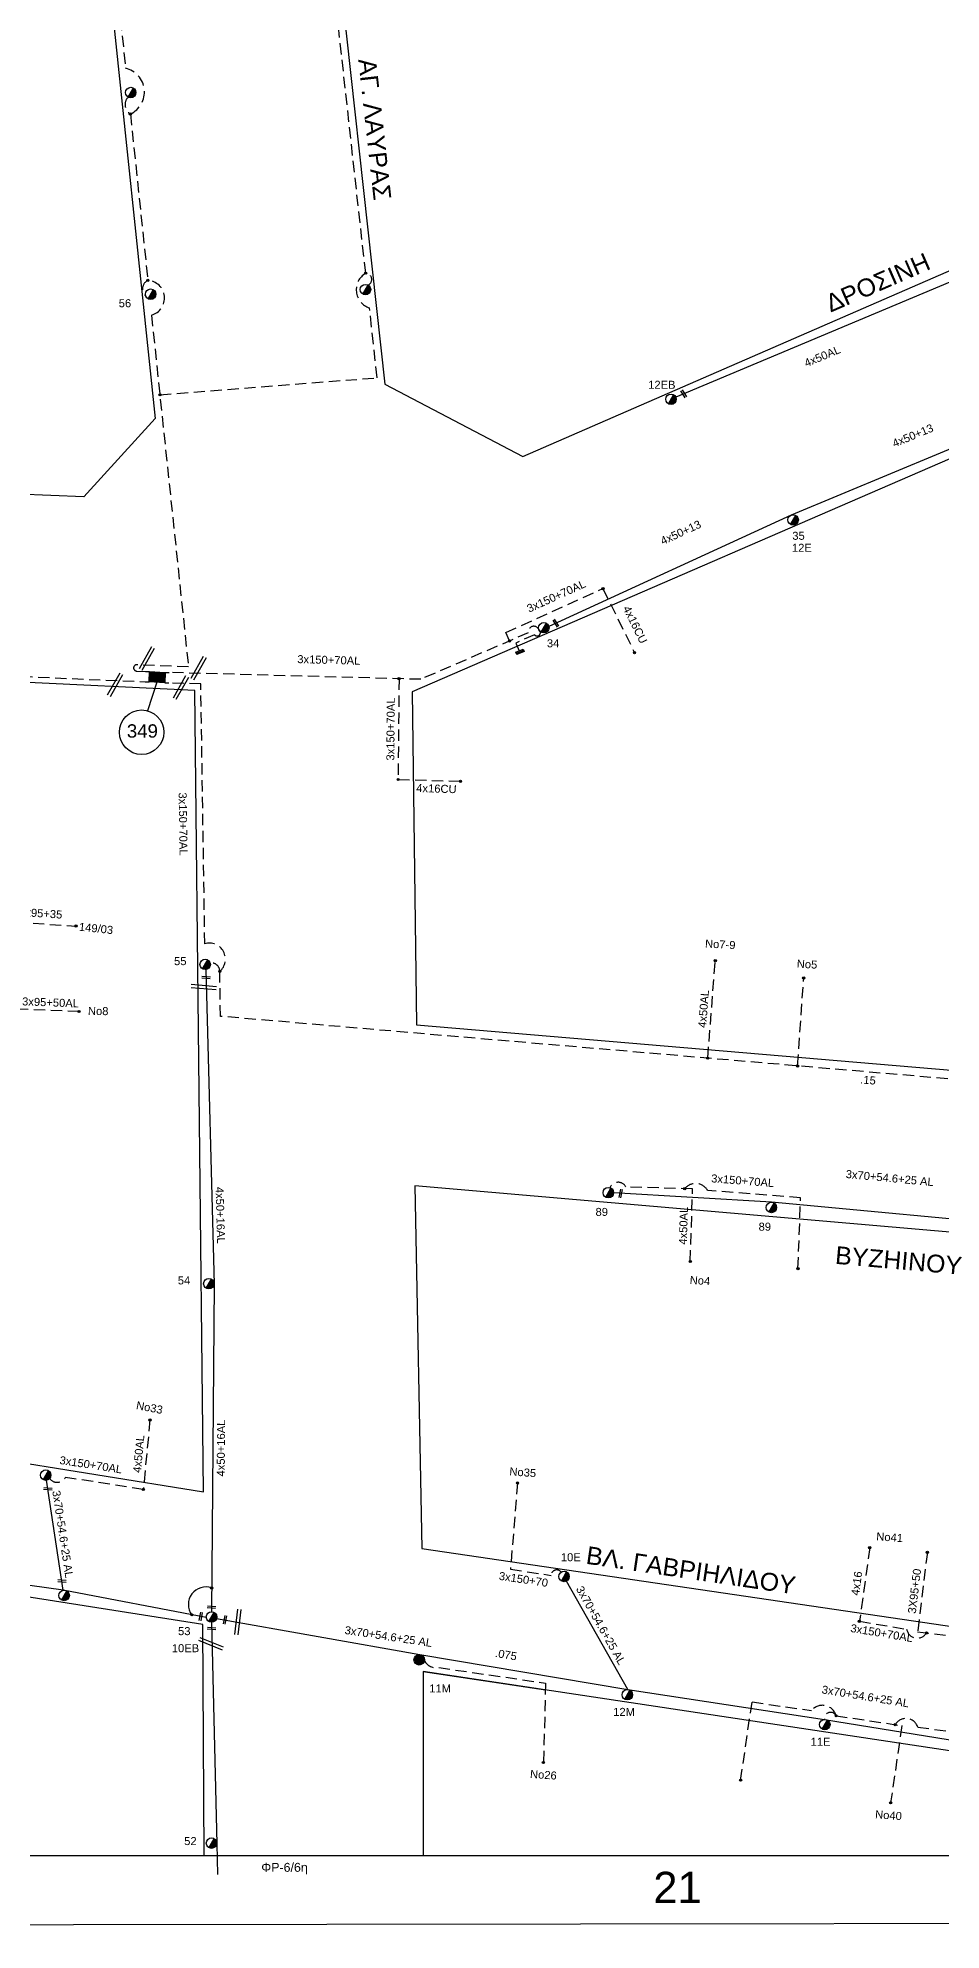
# Model space of a CAD drawing. Header units: millimetres. Extents: x 2910 to 3994, y 712 to 1224.
# Drawn here: x 3362.5 to 3464.1, y 712.8 to 925.5 of the extents above; entities that cross this region are included whole.
import ezdxf
from ezdxf.enums import TextEntityAlignment as Align

# ---------------------------------------------------------------- set-up
doc = ezdxf.new("R2010")
doc.units = ezdxf.units.MM
doc.linetypes.add('DASHED', pattern=[19.05, 12.7, -6.35])
for name, color, linetype in [('.075', 7, 'Continuous'), ('.15', 7, 'Continuous'), ('3x150+70', 7, 'Continuous'), ('3x150+70AL', 7, 'Continuous'), ('3x70+54.6+25 AL', 7, 'Continuous'), ('3x95+35CUXLPE', 7, 'Continuous'), ('3X95+50', 7, 'Continuous'), ('3x95+50AL', 7, 'Continuous'), ('4x16', 7, 'Continuous'), ('4x16CU', 7, 'Continuous'), ('4x50+13', 7, 'Continuous'), ('4x50+16AL', 7, 'Continuous'), ('4x50AL', 7, 'Continuous'), ('Link Box 4 Διευθύνσεων', 7, 'Continuous'), ('Pillar', 7, 'Continuous'), ('text διευθύνσεων', 7, 'Continuous'), ('TEXT ΚΑΛΩΔΙΩΝ', 7, 'Continuous'), ('Άγνωστα', 7, 'Continuous'), ('ΑΓΝΩΣΤΟ ΥΠΟΓΕΙΟ ΚΑΛΩΔΙΟ', 7, 'Continuous'), ('Επιγραφές - Σχήματα', 7, 'Continuous'), ('Μηχανική τομή', 7, 'Continuous'), ('Στύλος Ξύλινος', 7, 'Continuous'), ('Στύλος Ξύλινος @ 1', 7, 'Continuous'), ('Στύλος ΦΜ', 7, 'Continuous'), ('Στύλος ΦΜ @ 1', 7, 'Continuous'), ('Συνδέσεις', 7, 'Continuous'), ('Τομή', 7, 'Continuous'), ('ΥΠΟΒΑΘΡΟ ΔΕΗ', 7, 'Continuous'), ('Υποσταθμός πόλεως', 7, 'Continuous'), ('Υπόβαθρο ΔΕΗ', 7, 'Continuous')]:
    doc.layers.add(name, color=color, linetype=linetype)
doc.styles.get("Standard").update_dxf_attribs({"font": 'arial.ttf'})
doc.linetypes.add('SYN_LINE', pattern='A,0.5,-0.0001,["/\\/\\/\\/",Standard,S=0.1,R=0,X=0,Y=-0.05],-0.25', length=0.7501)

# ---------------------------------------------------------------- blocks, each defined once
blk = doc.blocks.new('LINK BOX 4 ΑΝΑΧΩΡΗΣΕΩΝ')
at = {"layer": 'Link Box 4 Διευθύνσεων', "ltscale": 40}
blk.add_hatch(color=256, dxfattribs=at).paths.add_polyline_path([(-3.54, 0), (-3.54, -4.67), (3.54, -4.67), (3.54, 0)])
for p, q in [((-3.54, 0), (-5.33, 0)), ((5.33, 0), (3.54, 0)), ((-3.54, -4.67), (-5.33, -4.67)), ((5.33, -4.67), (3.54, -4.67))]:
    blk.add_line(p, q, dxfattribs=at)
blk.add_lwpolyline([(-3.54, -4.67), (-3.54, 0), (3.54, 0), (3.54, -4.67)], close=True, dxfattribs=at)
blk = doc.blocks.new('ΥΠΑΡΧΩΝ ΤΣΙΜΕΝΤΕΝΙΟΣ ΣΤΥΛΟΣ')
at = {"layer": 'Στύλος ΦΜ'}
blk.add_hatch(color=7, dxfattribs=at).paths.add_polyline_path([(-1.29, -2.28, 0.574793), (2.62, 0, 0.268822), (1.3, 2.27)])
at = {"layer": 'Στύλος ΦΜ', "color": 7}
blk.add_line((-1.29, -2.28), (1.3, 2.27), dxfattribs=at)
blk.add_circle((0, 0), 2.62, dxfattribs=at)
at = {"layer": 'Στύλος ΦΜ', "flags": 4}
for tag, p in [('ΑΡΙΘΜΟΣ', (-4.68, 8.05)), ('ΤΥΠΟΣ', (-4.91, 3.03))]:
    blk.add_attdef(tag, p, '', height=4, dxfattribs=at)
blk = doc.blocks.new('ΥΠΑΡΧΩΝ ΞΥΛΙΝΟΣ ΣΤΥΛΟΣ')
at = {"layer": 'Στύλος Ξύλινος'}
h = blk.add_hatch(color=7, dxfattribs=at)
h.paths.add_polyline_path([(-2.62, 0, 0.270008), (-1.29, -2.28), (1.3, 2.27, 0.576266)])
h.paths.add_polyline_path([(-1.29, -2.28, 0.574793), (2.62, 0, 0.268822), (1.3, 2.27)])
at = {"layer": 'Στύλος Ξύλινος', "color": 7}
blk.add_line((-1.29, -2.28), (1.3, 2.27), dxfattribs=at)
blk.add_circle((0, 0), 2.62, dxfattribs=at)
at = {"layer": 'Στύλος Ξύλινος', "flags": 4}
for tag, p in [('ΑΡΙΘΜΟΣ', (-4.91, 8.6)), ('ΤΥΠΟΣ', (-4.85, 3.39))]:
    blk.add_attdef(tag, p, '', height=4, dxfattribs=at)
blk = doc.blocks.new('Pillar')
at = {"layer": 'Υποσταθμός πόλεως', "linetype": 'Continuous', "ltscale": 40}
blk.add_lwpolyline([(-8.6, 2.8), (8.6, 2.8), (8.6, -2.8), (-8.6, -2.8)], close=True, dxfattribs=at)
for points in [[(-5.8, 0), (-8.6, 2.8)], [(-8.6, -2.8), (-5.8, 0)], [(-5.8, 0), (5.8, 0)], [(5.8, 0), (8.6, 2.8)], [(8.6, -2.8), (5.8, 0)]]:
    blk.add_lwpolyline(points, dxfattribs=at)
at = {"layer": 'Pillar', "ltscale": 40}
blk.add_attdef('PILLAR', (-5.7, 3.7), '', height=2.52, dxfattribs=at)
blk = doc.blocks.new('ΜΗΧΑΝΙΚΗ ΤΟΜΗ')
at = {"layer": 'Μηχανική τομή', "ltscale": 40}
for p, q in [((-1.9, 0.8), (5.7, 0.8)), ((-1.9, -0.8), (5.7, -0.8))]:
    blk.add_line(p, q, dxfattribs=at)
blk = doc.blocks.new('ΤΟΜΗ')
at = {"layer": 'Τομή', "ltscale": 40}
for p, q in [((-5.7, 0), (17.1, 0)), ((-5.7, -2.8), (17.1, -2.8))]:
    blk.add_line(p, q, dxfattribs=at)
blk = doc.blocks.new('_ΣΥΝΔΕΣΗ')
at = {"layer": 'Συνδέσεις', "linetype": 'SYN_LINE', "ltscale": 40}
blk.add_hatch(color=256, dxfattribs=at).paths.add_polyline_path([(0.5, -0.01, 1), (-0.5, -0.01, 1)])
at = {"layer": 'Συνδέσεις'}
blk.add_circle((0, -0.01), 0.5, dxfattribs=at)

msp = doc.modelspace()

# ---------------------------------------------------------------- linework, layer by layer
at = {"layer": '.075', "color": 27, "linetype": 'DASHED', "lineweight": -3, "ltscale": 0.1}
msp.add_lwpolyline([(3405.98, 743.05, 0.307764), (3407.59, 742.28), (3419.62, 740.54), (3419.37, 731.61)], format="xyb", dxfattribs=at)
at = {"layer": '.15', "color": 173, "linetype": 'DASHED', "lineweight": -3, "ltscale": 0.1}
msp.add_lwpolyline([(3499.51, 822.38), (3499.21, 818.91), (3483, 820.22), (3481.93, 807.02), (3383.05, 815.51), (3382.98, 820.57, 0.443411), (3381.9, 821.52, 3.534852)], format="xyb", dxfattribs=at)
msp.add_lwpolyline([(3447.95, 809.94), (3448.64, 819.79)], dxfattribs=at)
at = {"layer": '3x150+70', "color": 27, "linetype": 'DASHED', "lineweight": -3, "ltscale": 0.1}
msp.add_lwpolyline([(3416.46, 763.03), (3415.66, 753.33), (3420.23, 752.65, -0.703661), (3421.36, 753.02, 24.099912)], format="xyb", dxfattribs=at)
at = {"layer": '3x150+70AL', "color": 30, "linetype": 'DASHED', "lineweight": -3, "ltscale": 0.1}
for points in [[(3343.6, 998.72), (3346.98, 991.93), (3364.14, 1000.48), (3367.6, 967.56, -0.857071), (3368.01, 963.67), (3372.38, 922.12, -0.714928), (3372.92, 916.99), (3374.88, 898.26, -0.856548), (3375.29, 894.37), (3379.45, 854.8), (3373.56, 855.04, 0.882506), (3373.62, 854.34), (3374.63, 854.29)], [(3376.24, 885.4), (3400.67, 887.32), (3399.81, 895.17, -0.647506), (3399.38, 899.07), (3394.61, 942.29, -0.452203), (3394.21, 943.79)], [(3372.92, 916.99, -0.498772), (3372.67, 918.87, -1.069378)], [(3374.88, 898.26, 0.538261), (3374.64, 896.53, 2.058775)], [(3399.38, 899.07, -0.809094), (3399.65, 897.74, 2.058775)]]:
    msp.add_lwpolyline(points, format="xyb", dxfattribs=at)
at = {"layer": '3x150+70AL', "color": 151, "linetype": 'DASHED', "lineweight": -3, "ltscale": 0.1}
for points in [[(3415.55, 857.73), (3415.16, 858.67), (3426.06, 863.61)], [(3403.13, 853.48), (3403.03, 842.15)]]:
    msp.add_lwpolyline(points, dxfattribs=at)
for points in [[(3418.87, 858.98, 0.902768), (3417.67, 858.64), (3405.57, 853.41), (3377.29, 854.17)], [(3418.88, 858.97, -1.126201), (3418.37, 858.42), (3416.26, 857.49), (3416.63, 856.63)]]:
    msp.add_lwpolyline(points, format="xyb", dxfattribs=at)
at = {"layer": '3x150+70AL', "color": 2, "linetype": 'DASHED', "lineweight": -3, "ltscale": 0.1}
msp.add_lwpolyline([(3345.34, 855.11), (3349.96, 854.89), (3351.14, 854.15), (3374.57, 853.13)], dxfattribs=at)
at = {"layer": '3x150+70AL', "color": 173, "linetype": 'DASHED', "lineweight": -3, "ltscale": 0.1}
for points in [[(3382.98, 820.57, 0.80892), (3381.29, 823.67), (3380.84, 852.91), (3377.23, 853)], [(3454.91, 747.49), (3460.22, 746.6, 0.701968), (3462.45, 746.18)]]:
    msp.add_lwpolyline(points, format="xyb", dxfattribs=at)
at = {"layer": '3x150+70AL', "color": 1, "linetype": 'DASHED', "lineweight": -3, "ltscale": 0.1}
msp.add_lwpolyline([(3448, 787.15), (3448.3, 795.12), (3437.83, 795.94, 0.533804), (3435.26, 796.12, 0.033924)], format="xyb", dxfattribs=at)
at = {"layer": '3x150+70AL', "color": 85, "linetype": 'DASHED', "lineweight": -3, "ltscale": 0.1}
msp.add_lwpolyline([(3374.37, 762.31), (3365.63, 763.67, -0.541638), (3363.84, 763.53, 0.736307)], format="xyb", dxfattribs=at)
at = {"layer": '3x70+54.6+25 AL', "color": 1, "linetype": 'SYN_LINE', "lineweight": -3, "ltscale": 10}
msp.add_lwpolyline([(3539.33, 785.4), (3517.82, 787.98), (3494.53, 789.97), (3475.42, 791.76), (3445.03, 794.61), (3427.26, 795.65)], dxfattribs=at)
at = {"layer": '3x70+54.6+25 AL', "color": 85, "linetype": 'SYN_LINE', "lineweight": -3, "ltscale": 10}
for points in [[(3365.37, 750.97), (3363.49, 763.34)], [(3381.46, 747.91), (3365.37, 750.97), (3351.93, 752.87), (3300.54, 760.71)]]:
    msp.add_lwpolyline(points, dxfattribs=at)
at = {"layer": '3x70+54.6+25 AL', "color": 27, "linetype": 'SYN_LINE', "lineweight": -3, "ltscale": 10}
for points in [[(3428.87, 739.81), (3421.98, 752.01)], [(3382.61, 747.79), (3405.48, 743.74), (3428.87, 739.81), (3450.99, 736.46), (3481.34, 731.52)]]:
    msp.add_lwpolyline(points, dxfattribs=at)
at = {"layer": '3x95+35CUXLPE', "color": 2, "linetype": 'DASHED', "lineweight": -3, "ltscale": 0.1}
msp.add_lwpolyline([(3358.17, 826.22), (3366.81, 825.67)], dxfattribs=at)
at = {"layer": '3X95+50', "color": 173, "linetype": 'DASHED', "lineweight": -3, "ltscale": 0.1}
msp.add_lwpolyline([(3462.55, 755.24), (3461.45, 746.3), (3472.27, 744.97, 0.579943), (3475.41, 744.26, -49.235482)], format="xyb", dxfattribs=at)
at = {"layer": '3x95+50AL', "color": 2, "linetype": 'DASHED', "lineweight": -3, "ltscale": 0.1}
msp.add_lwpolyline([(3367.15, 816.06), (3357.85, 816.41)], dxfattribs=at)
at = {"layer": '4x16', "color": 173, "linetype": 'DASHED', "lineweight": -3, "ltscale": 0.1}
msp.add_lwpolyline([(3456.07, 755.77), (3454.91, 747.49)], dxfattribs=at)
at = {"layer": '4x16CU', "color": 151, "linetype": 'DASHED', "lineweight": -3, "ltscale": 0.1}
for points in [[(3426.06, 863.61), (3429.61, 856.4)], [(3403.03, 842.15), (3410.05, 841.94)]]:
    msp.add_lwpolyline(points, dxfattribs=at)
at = {"layer": '4x50+13', "color": 151, "linetype": 'Continuous', "lineweight": -3, "ltscale": 0.1}
msp.add_lwpolyline([(3475.15, 883.48), (3447.23, 871.87), (3419.99, 859.35)], dxfattribs=at)
at = {"layer": '4x50+16AL', "color": 85, "linetype": 'Continuous', "lineweight": -3, "ltscale": 0.1}
msp.add_lwpolyline([(3381.41, 820.77), (3382.34, 785.4), (3382.05, 748.56)], dxfattribs=at)
at = {"layer": '4x50+16AL', "color": 5, "linetype": 'Continuous', "lineweight": -3, "ltscale": 0.1}
msp.add_lwpolyline([(3382.04, 747.38), (3382.63, 722.45), (3382.71, 719)], dxfattribs=at)
at = {"layer": '4x50AL', "color": 2, "linetype": 'Continuous', "lineweight": -3, "ltscale": 0.1}
msp.add_lwpolyline([(3503.05, 914.47), (3487.73, 907.79), (3468.13, 899.33), (3434.26, 885.12)], dxfattribs=at)
at = {"layer": '4x50AL', "color": 173, "linetype": 'DASHED', "lineweight": -3, "ltscale": 0.1}
msp.add_lwpolyline([(3437.85, 810.8), (3438.7, 821.77)], dxfattribs=at)
at = {"layer": '4x50AL', "color": 1, "linetype": 'DASHED', "lineweight": -3, "ltscale": 0.1}
msp.add_lwpolyline([(3435.89, 787.95), (3436.14, 796.1), (3428.65, 796.33, 0.633741), (3426.86, 796.24, 185.582577)], format="xyb", dxfattribs=at)
at = {"layer": '4x50AL', "color": 85, "linetype": 'DASHED', "lineweight": -3, "ltscale": 0.1}
msp.add_lwpolyline([(3375.12, 770.13), (3374.37, 762.31)], dxfattribs=at)
at = {"layer": 'TEXT ΚΑΛΩΔΙΩΝ', "color": 7, "linetype": 'Continuous', "ltscale": 0.1}
msp.add_lwpolyline([(3405.84, 741.85), (3419.6, 739.78)], dxfattribs=at)
at = {"layer": 'Άγνωστα', "linetype": 'Continuous', "lineweight": -3, "ltscale": 0.1}
msp.add_lwpolyline([(3993.79, 714.16), (2910.27, 712.76), (2910.26, 1222.54), (3993.11, 1223.94)], close=True, dxfattribs=at)
at = {"layer": 'ΑΓΝΩΣΤΟ ΥΠΟΓΕΙΟ ΚΑΛΩΔΙΟ', "color": 27, "linetype": 'DASHED', "lineweight": -3, "ltscale": 0.1}
for points in [[(3441.54, 729.61), (3442.84, 738.42), (3449.53, 737.44, -0.618235), (3452.29, 736.86, 1.313551)], [(3450.99, 736.46, -0.857713), (3452.29, 736.86), (3459.69, 735.75), (3458.41, 727.08)], [(3458.93, 735.86, -0.643189), (3461.47, 735.59), (3470.05, 734.42), (3469.33, 719.29)]]:
    msp.add_lwpolyline(points, format="xyb", dxfattribs=at)
at = {"layer": 'ΥΠΟΒΑΘΡΟ ΔΕΗ', "color": 7, "lineweight": -3, "ltscale": 0.1}
msp.add_arc((3381.4, 749.39), 1.96, 70.0655, 216.7769, dxfattribs=at)
at = {"layer": 'Υπόβαθρο ΔΕΗ', "lineweight": -3}
msp.add_lwpolyline([(2916.4, 1211.92), (2916.4, 1213.94), (3915.14, 1213.94), (3915.14, 721.1), (2916.4, 721.1)], close=True, dxfattribs=at)
at = {"layer": 'Υπόβαθρο ΔΕΗ', "linetype": 'Continuous', "lineweight": -3}
for points in [[(3306.71, 960.91), (3359.39, 987.04), (3364.97, 984.89), (3375.71, 882.72), (3367.7, 873.94), (3311.96, 876.18)], [(3529.65, 927.49), (3530.36, 945.53), (3474.7, 972.49), (3395.29, 943.46), (3401.55, 886.61), (3417.04, 878.48), (3529.65, 927.49)], [(3475.21, 882.6), (3404.6, 852), (3405.09, 814.57), (3476.28, 808.51), (3481.24, 878.09), (3475.21, 882.6)], [(3356.89, 765.95), (3381.15, 762.04), (3380.15, 852.16), (3359.89, 853.11), (3356.89, 765.95)], [(3534.88, 736.66), (3539.13, 784.83), (3404.92, 796.44), (3405.68, 755.66), (3534.88, 736.66)], [(3381.23, 721.1), (3381.05, 747.14), (3300.47, 759.8), (3296.54, 721.1)], [(3468.51, 721.1), (3469.04, 732.32), (3405.84, 741.85), (3405.84, 721.1)]]:
    msp.add_lwpolyline(points, dxfattribs=at)
at = {"layer": 'Υπόβαθρο ΔΕΗ', "lineweight": -3}
msp.add_lwpolyline([(3375.9, 853.07), (3374.86, 849.86)], dxfattribs=at)
msp.add_circle((3374.18, 847.46), 2.5, dxfattribs=at)

# ---------------------------------------------------------------- block references
at = {"layer": '3x150+70AL', "color": 2, "linetype": 'Continuous', "lineweight": -3, "ltscale": 0.1, "xscale": 0.05064310072650914, "yscale": 0.05064310072650914, "zscale": 0.2532155036325457, "rotation": 22.39692200719403}
msp.add_blockref('Pillar', (3416.73, 856.51), dxfattribs=at)
at = {"layer": 'Link Box 4 Διευθύνσεων', "lineweight": -3, "xscale": 0.2499999999999995, "yscale": 0.2499999999999995, "zscale": 0.2499999999999995, "rotation": 177.2631578960701}
msp.add_blockref('LINK BOX 4 ΑΝΑΧΩΡΗΣΕΩΝ', (3375.9, 853.07), dxfattribs=at)
at = {"layer": 'Μηχανική τομή', "lineweight": -3, "zscale": 0.2499999999999677}
for p, xscale, yscale, rotation in [((3435.29, 885.31), 0.1249999999999999, 0.1249999999999999, 121.633305459387), ((3420.91, 859.52), 0.1249999999999999, 0.1249999999999999, 121.633305459387), ((3381.67, 819.85), 0.1249999999999998, 0.1249999999999998, 175.3978871224139), ((3428.08, 795.82), 0.1249999999999998, 0.1249999999999998, 259.1625011465165), ((3363.88, 762.34), 0.1249999999999998, 0.1249999999999998, 175.3978871224139), ((3365.46, 751.98), 0.1249999999999998, 0.1249999999999998, 175.3978871224139), ((3382.28, 749.04), 0.1249999999999998, 0.1249999999999998, 175.3978871224139), ((3380.86, 748.26), 0.1249999999999998, 0.1249999999999998, 259.1625011465165), ((3383.58, 747.87), 0.1249999999999998, 0.1249999999999998, 259.1625011465165), ((3382.29, 746.64), 0.1249999999999998, 0.1249999999999998, 175.3978871224139)]:
    msp.add_blockref('ΜΗΧΑΝΙΚΗ ΤΟΜΗ', p, dxfattribs=dict(at, xscale=xscale, yscale=yscale, rotation=rotation))
at = {"layer": 'Στύλος Ξύλινος @ 1', "lineweight": -3, "ltscale": 40}
ref = msp.add_blockref('ΥΠΑΡΧΩΝ ΞΥΛΙΝΟΣ ΣΤΥΛΟΣ', (3405.4, 743.16), dxfattribs=dict(at, xscale=0.2250000000000227, yscale=0.2250000000000227, zscale=0.2250000000000227))
ref.add_attrib('ΤΥΠΟΣ', '11M', (3406.53, 739.48), dxfattribs={"layer": 'Στύλος Ξύλινος', "height": 0.9, "flags": 4})
at = {"layer": 'Στύλος ΦΜ @ 1', "lineweight": -3, "ltscale": 40, "xscale": 0.225, "yscale": 0.225, "zscale": 0.225}
for p in [(3372.96, 919.39), (3399.36, 897.23), (3363.4, 763.92), (3365.47, 750.39)]:
    msp.add_blockref('ΥΠΑΡΧΩΝ ΤΣΙΜΕΝΤΕΝΙΟΣ ΣΤΥΛΟΣ', p, dxfattribs=at)
at = {"layer": 'Στύλος ΦΜ @ 1', "lineweight": -3, "ltscale": 40}
ref = msp.add_blockref('ΥΠΑΡΧΩΝ ΤΣΙΜΕΝΤΕΝΙΟΣ ΣΤΥΛΟΣ', (3375.2, 896.71), dxfattribs=dict(at, xscale=0.225, yscale=0.225, zscale=0.225))
ref.add_attrib('ΑΡΙΘΜΟΣ', '56', (3371.61, 895.25), dxfattribs={"layer": 'Στύλος ΦΜ', "height": 0.9, "flags": 4})
ref = msp.add_blockref('ΥΠΑΡΧΩΝ ΤΣΙΜΕΝΤΕΝΙΟΣ ΣΤΥΛΟΣ', (3433.72, 884.9), dxfattribs=dict(at, xscale=0.225, yscale=0.225, zscale=0.225))
ref.add_attrib('ΤΥΠΟΣ', '12EB', dxfattribs={"layer": 'Στύλος ΦΜ', "height": 0.9, "flags": 4}).set_placement((3431.15, 885.81), align=Align.BOTTOM_LEFT)
ref = msp.add_blockref('ΥΠΑΡΧΩΝ ΤΣΙΜΕΝΤΕΝΙΟΣ ΣΤΥΛΟΣ', (3447.45, 871.33), dxfattribs=dict(at, xscale=0.225, yscale=0.225, zscale=0.225))
ref.add_attrib('ΤΥΠΟΣ', '12E', dxfattribs={"layer": 'Στύλος ΦΜ', "height": 0.9, "flags": 4}).set_placement((3447.32, 867.48), align=Align.BOTTOM_LEFT)
ref.add_attrib('ΑΡΙΘΜΟΣ', '35', (3447.36, 869.1), dxfattribs={"layer": 'Στύλος ΦΜ', "height": 0.9, "flags": 4})
ref = msp.add_blockref('ΥΠΑΡΧΩΝ ΤΣΙΜΕΝΤΕΝΙΟΣ ΣΤΥΛΟΣ', (3419.41, 859.21), dxfattribs=dict(at, xscale=0.225, yscale=0.225, zscale=0.225))
ref.add_attrib('ΑΡΙΘΜΟΣ', '34', (3419.76, 857.01), dxfattribs={"layer": 'Στύλος ΦΜ', "height": 0.9, "flags": 4})
ref = msp.add_blockref('ΥΠΑΡΧΩΝ ΤΣΙΜΕΝΤΕΝΙΟΣ ΣΤΥΛΟΣ', (3381.33, 821.35), dxfattribs=dict(at, xscale=0.225, yscale=0.225, zscale=0.225))
ref.add_attrib('ΑΡΙΘΜΟΣ', '55', (3377.83, 821.27), dxfattribs={"layer": 'Στύλος ΦΜ', "height": 0.9, "flags": 4})
ref = msp.add_blockref('ΥΠΑΡΧΩΝ ΤΣΙΜΕΝΤΕΝΙΟΣ ΣΤΥΛΟΣ', (3426.67, 795.68), dxfattribs=dict(at, xscale=0.225, yscale=0.225, zscale=0.225))
ref.add_attrib('ΑΡΙΘΜΟΣ', '89', (3425.23, 793.07), dxfattribs={"layer": 'Στύλος ΦΜ', "height": 0.9, "flags": 4})
ref = msp.add_blockref('ΥΠΑΡΧΩΝ ΤΣΙΜΕΝΤΕΝΙΟΣ ΣΤΥΛΟΣ', (3445.01, 794.02), dxfattribs=dict(at, xscale=0.225, yscale=0.225, zscale=0.225))
ref.add_attrib('ΑΡΙΘΜΟΣ', '89', (3443.57, 791.41), dxfattribs={"layer": 'Στύλος ΦΜ', "height": 0.9, "flags": 4})
ref = msp.add_blockref('ΥΠΑΡΧΩΝ ΤΣΙΜΕΝΤΕΝΙΟΣ ΣΤΥΛΟΣ', (3381.75, 785.45), dxfattribs=dict(at, xscale=0.225, yscale=0.225, zscale=0.225))
ref.add_attrib('ΑΡΙΘΜΟΣ', '54', (3378.25, 785.37), dxfattribs={"layer": 'Στύλος ΦΜ', "height": 0.9, "flags": 4})
ref = msp.add_blockref('ΥΠΑΡΧΩΝ ΤΣΙΜΕΝΤΕΝΙΟΣ ΣΤΥΛΟΣ', (3421.69, 752.53), dxfattribs=dict(at, xscale=0.225, yscale=0.225, zscale=0.225))
ref.add_attrib('ΤΥΠΟΣ', '10E', dxfattribs={"layer": 'Στύλος ΦΜ', "height": 0.9, "flags": 4}).set_placement((3421.33, 753.97), align=Align.BOTTOM_LEFT)
ref = msp.add_blockref('ΥΠΑΡΧΩΝ ΤΣΙΜΕΝΤΕΝΙΟΣ ΣΤΥΛΟΣ', (3382.05, 747.97), dxfattribs=dict(at, xscale=0.225, yscale=0.225, zscale=0.225))
ref.add_attrib('ΤΥΠΟΣ', '10EB', dxfattribs={"layer": 'Στύλος ΦΜ', "height": 0.9, "flags": 4}).set_placement((3377.58, 743.74), align=Align.BOTTOM_LEFT)
ref.add_attrib('ΑΡΙΘΜΟΣ', '53', (3378.28, 745.93), dxfattribs={"layer": 'Στύλος ΦΜ', "height": 0.9, "flags": 4})
ref = msp.add_blockref('ΥΠΑΡΧΩΝ ΤΣΙΜΕΝΤΕΝΙΟΣ ΣΤΥΛΟΣ', (3428.81, 739.23), dxfattribs=dict(at, xscale=0.225, yscale=0.225, zscale=0.225))
ref.add_attrib('ΤΥΠΟΣ', '12M', dxfattribs={"layer": 'Στύλος ΦΜ', "height": 0.9, "flags": 4}).set_placement((3427.22, 736.58), align=Align.BOTTOM_LEFT)
ref = msp.add_blockref('ΥΠΑΡΧΩΝ ΤΣΙΜΕΝΤΕΝΙΟΣ ΣΤΥΛΟΣ', (3451.01, 735.87), dxfattribs=dict(at, xscale=0.225, yscale=0.225, zscale=0.225))
ref.add_attrib('ΤΥΠΟΣ', '11E', dxfattribs={"layer": 'Στύλος ΦΜ', "height": 0.9, "flags": 4}).set_placement((3449.42, 733.22), align=Align.BOTTOM_LEFT)
ref = msp.add_blockref('ΥΠΑΡΧΩΝ ΤΣΙΜΕΝΤΕΝΙΟΣ ΣΤΥΛΟΣ', (3382.05, 722.54), dxfattribs=dict(at, xscale=0.225, yscale=0.225, zscale=0.225))
ref.add_attrib('ΑΡΙΘΜΟΣ', '52', (3378.97, 722.32), dxfattribs={"layer": 'Στύλος ΦΜ', "height": 0.9, "flags": 4})
at = {"layer": 'Συνδέσεις', "lineweight": -3, "xscale": 0.25, "yscale": 0.25, "zscale": 0.25}
for p in [(3372.92, 916.99), (3374.88, 898.27), (3399.38, 899.08), (3376.24, 885.4), (3426.06, 863.61), (3415.55, 857.73), (3429.61, 856.41), (3403.13, 853.48), (3403.03, 842.15), (3410.05, 841.94), (3366.81, 825.67), (3438.7, 821.77), (3382.98, 820.57), (3448.64, 819.83), (3367.15, 816.06), (3437.85, 810.81), (3447.95, 809.94), (3435.26, 796.13), (3435.89, 787.95), (3448, 787.15), (3375.12, 770.13), (3374.37, 762.31), (3416.46, 763.04), (3456.07, 755.77), (3462.55, 755.24), (3382.07, 751.24), (3379.83, 748.22), (3454.91, 747.49), (3462.45, 746.18), (3452.29, 736.86), (3458.93, 735.87), (3419.37, 731.61), (3441.55, 729.62), (3458.41, 727.08)]:
    msp.add_blockref('_ΣΥΝΔΕΣΗ', p, dxfattribs=at)
at = {"layer": 'Τομή', "lineweight": -3, "zscale": 0.2499999999999997}
for p, xscale, yscale, rotation in [((3374.29, 855.24), 0.1249999999999999, 0.1249999999999999, 60.57340803370997), ((3380.11, 854.16), 0.1249999999999999, 0.1249999999999999, 60.57340803370997), ((3370.71, 852.27), 0.1249999999999999, 0.1249999999999999, 60.57340803370997), ((3378.12, 851.96), 0.1249999999999999, 0.1249999999999999, 60.57340803370997), ((3381.87, 818.54), 0.125, 0.125, 174.7504566521513), ((3385.24, 748.1), 0.125, 0.125, 263.246044577401), ((3382.61, 744.51), 0.125, 0.125, 158.0643555377416)]:
    msp.add_blockref('ΤΟΜΗ', p, dxfattribs=dict(at, xscale=xscale, yscale=yscale, rotation=rotation))

# ---------------------------------------------------------------- texts
at = {"layer": 'text διευθύνσεων', "color": 7, "linetype": 'Continuous', "lineweight": -3, "ltscale": 0.1}
for s, rotation, p in [('ΑΓ. ΛΑΥΡΑΣ', 276.2901, (3400.41, 915.26)), ('ΔΡΟΣΙΝΗ', 23.5194, (3456.97, 898.04)), ('ΒΥΖΗΙΝΟΥ', 355.0547, (3459.32, 788.07)), ('ΒΛ. ΓΑΒΡΙΗΛΙΔΟΥ', 351.6314, (3435.96, 753.23))]:
    msp.add_text(s, height=2, rotation=rotation, dxfattribs=at).set_placement(p, align=Align.MIDDLE_CENTER)
at = {"layer": 'TEXT ΚΑΛΩΔΙΩΝ', "color": 7, "linetype": 'Continuous', "lineweight": -3, "ltscale": 0.1}
for s, rotation, p in [('4x50AL', 22.7466, (3450.73, 889.74)), ('4x50+13', 22.5761, (3460.91, 880.82)), ('4x50+13', 24.6875, (3434.81, 869.92)), ('3x150+70AL', 24.3825, (3420.81, 862.77)), ('4x16CU', 296.2352, (3429.69, 859.56)), ('3x150+70AL', 358.4731, (3395.24, 855.59)), ('3x150+70AL', 89.5195, (3402.18, 847.82)), ('3x150+70AL', 270.8689, (3378.85, 837.14)), ('4x16CU', 358.289, (3407.34, 841.12)), ('3x95+35', 356.3266, (3362.84, 827.1)), ('149/03', 354.0905, (3369.06, 825.4)), ('No7-9', 356.6398, (3439.26, 823.61)), ('No5', 356.6398, (3449.02, 821.38)), ('3x95+50AL', 357.8182, (3363.94, 817.08)), ('4x50AL', 85.5951, (3437.38, 816.35)), ('No8', 358.9399, (3369.3, 816.11)), ('.15', 355.0892, (3455.88, 808.35)), ('3x70+54.6+25 AL', 354.6521, (3458.32, 797.33)), ('4x50+16AL', 271.5044, (3383.04, 793.14)), ('3x150+70AL', 355.5285, (3441.78, 797.03)), ('4x50AL', 88.2158, (3435.11, 791.97)), ('No4', 355.9589, (3436.98, 785.81)), ('No33', 349.2038, (3375.07, 771.52)), ('4x50AL', 84.5448, (3373.85, 766.31)), ('4x50+16AL', 89.5526, (3383.1, 766.97)), ('3x150+70AL', 351.1942, (3368.48, 765.09)), ('No35', 355.9589, (3417.05, 764.24)), ('3x70+54.6+25 AL', 278.6431, (3365.32, 757.29)), ('No41', 355.9589, (3458.31, 756.94)), ('3X95+50', 82.9823, (3461.1, 750.88)), ('3x150+70', 351.5154, (3417.13, 752.2)), ('3x70+54.6+25 AL', 299.4591, (3425.83, 747.03)), ('4x16', 82.0416, (3454.6, 751.75)), ('3x70+54.6+25 AL', 351.417, (3401.94, 745.78)), ('3x150+70AL', 350.5332, (3457.42, 746.16)), ('.075', 350.2118, (3415.17, 743.73)), ('3x70+54.6+25 AL', 350.7575, (3455.59, 739.04)), ('No26', 355.9589, (3419.37, 730.23)), ('No40', 355.9589, (3458.18, 725.68))]:
    msp.add_text(s, height=0.9, rotation=rotation, dxfattribs=at).set_placement(p, align=Align.MIDDLE_CENTER)
at = {"layer": 'Άγνωστα', "color": 7, "lineweight": -3, "insert": (3372.52, 848.35), "char_height": 1.5, "width": 4.551914400963142e-14, "attachment_point": 1}
msp.add_mtext('349', dxfattribs=at)
at = {"layer": 'Άγνωστα', "color": 7, "lineweight": -3}
note = msp.add_mtext_dynamic_manual_height_columns('ΦΡ-6/6η\\P', width=1.8, gutter_width=2.31, heights=[0.73, 0.0884], dxfattribs=dict(at, insert=(3383.53, 720.32), char_height=1, attachment_point=1))
at = {"layer": 'Επιγραφές - Σχήματα', "lineweight": -3, "ltscale": 0.2, "insert": (3431.73, 719.32), "char_height": 3.5, "width": 9.8359, "attachment_point": 1}
msp.add_mtext('21', dxfattribs=at)

doc.saveas('drawing.dxf')
